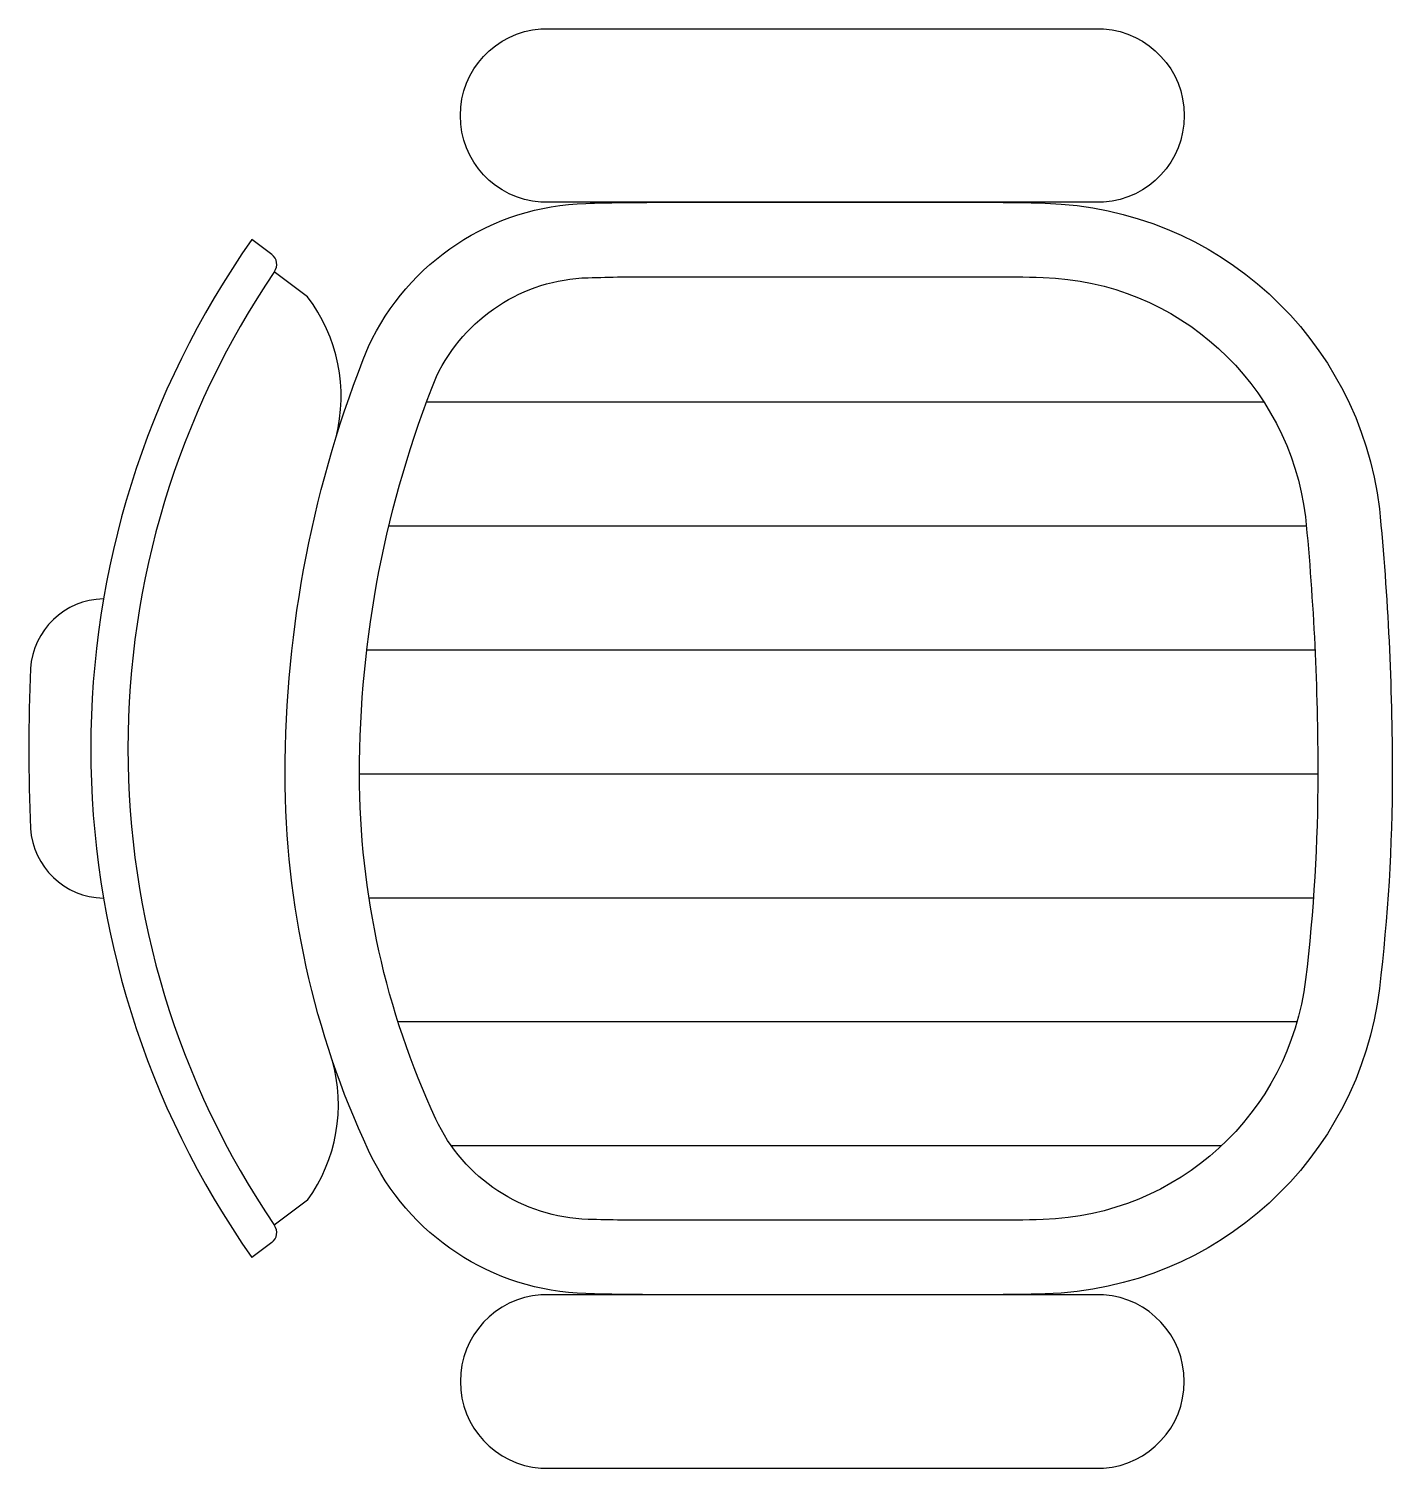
# Model space of a CAD drawing. Header units: millimetres. Extents: x -881.98 to -881.43, y 2735.281 to 2735.862.
import ezdxf

# ---------------------------------------------------------------- set-up
doc = ezdxf.new("R2010")
doc.units = ezdxf.units.MM
doc.header["$LTSCALE"] = 10
doc.layers.add('Móveis_cadeiras', color=2, linetype='Continuous')

msp = doc.modelspace()

# ---------------------------------------------------------------- linework, layer by layer
at = {"layer": 'Móveis_cadeiras'}
for p, q in [((-881.88216, 2735.77092), (-881.89019, 2735.77694)), ((-881.86773, 2735.75385), (-881.88116, 2735.76392)), ((-881.86773, 2735.38935), (-881.88116, 2735.37929)), ((-881.88216, 2735.37229), (-881.89019, 2735.36626))]:
    msp.add_line(p, q, dxfattribs=at)
at = {"layer": 'Móveis_cadeiras', "color": 1}
for p, q in [((-881.48191, 2735.71128), (-881.81974, 2735.71128)), ((-881.46482, 2735.66128), (-881.83498, 2735.66128)), ((-881.46135, 2735.61128), (-881.84385, 2735.61128)), ((-881.46019, 2735.56128), (-881.84675, 2735.56128)), ((-881.46199, 2735.51128), (-881.84295, 2735.51128)), ((-881.46861, 2735.46128), (-881.83124, 2735.46128)), ((-881.49914, 2735.41128), (-881.80971, 2735.41128))]:
    msp.add_line(p, q, dxfattribs=at)
at = {"layer": 'Móveis_cadeiras'}
for points in [[(-881.54659, 2735.86194, -0.928571), (-881.54659, 2735.79194), (-881.77359, 2735.79194, -0.928571), (-881.77359, 2735.86194)], [(-881.59277, 2735.35126), (-881.7274, 2735.35126, -0.007386), (-881.75546, 2735.35168, -0.283766), (-881.84319, 2735.40947, -0.109248), (-881.87675, 2735.56126, -0.096656), (-881.84319, 2735.73374, -0.283766), (-881.75546, 2735.79153, -0.007386), (-881.7274, 2735.79194), (-881.59277, 2735.79194, -0.007546), (-881.57014, 2735.7916, -0.371031), (-881.43536, 2735.66835, -0.024121), (-881.43019, 2735.56126, -0.029876), (-881.43536, 2735.47485, -0.371031), (-881.57014, 2735.3516, -0.007546)], [(-881.54659, 2735.28126, 0.928571), (-881.54659, 2735.35126), (-881.77359, 2735.35126, 0.928571), (-881.77359, 2735.28126)]]:
    msp.add_lwpolyline(points, format="xyb", close=True, dxfattribs=at)
at = {"layer": 'Móveis_cadeiras', "color": 1}
msp.add_lwpolyline([(-881.59277, 2735.38126), (-881.7274, 2735.38126, -0.007386), (-881.75458, 2735.38166, -0.283766), (-881.81598, 2735.42212, -0.109254), (-881.84675, 2735.56127, -0.096184), (-881.81569, 2735.72172, -0.281063), (-881.75458, 2735.76154, -0.007386), (-881.7274, 2735.76194), (-881.59277, 2735.76194, -0.007546), (-881.57104, 2735.76162, -0.370187), (-881.46518, 2735.6651, -0.024037), (-881.46019, 2735.56126, 0.000004), (-881.46019, 2735.56126, -0.029876), (-881.46514, 2735.47843, -0.371031), (-881.57104, 2735.38159, -0.007546)], format="xyb", close=True, dxfattribs=at)
at = {"layer": 'Móveis_cadeiras'}
for centre, radius, start, end in [((-881.59834, 2735.5716), 0.35685, 144.87008, 215.12992), ((-881.88516, 2735.76692), 0.005, 324.0396, 53.1301), ((-881.59742, 2735.5716), 0.34277, 145.85739, 214.14261), ((-881.92112, 2735.7135), 0.06692, 345.93478, 37.08006), ((-881.94957, 2735.60194), 0.03, 90.93114, 176.41668), ((-881.22144, 2735.5716), 0.75876, 177.5665, 182.4335), ((-881.94957, 2735.54126), 0.03, 183.58332, 269.06886), ((-881.92158, 2735.42799), 0.06627, 324.34051, 15.73963), ((-881.88516, 2735.37629), 0.005, 306.8699, 35.9604)]:
    msp.add_arc(centre, radius, start, end, dxfattribs=at)

doc.saveas('drawing.dxf')
